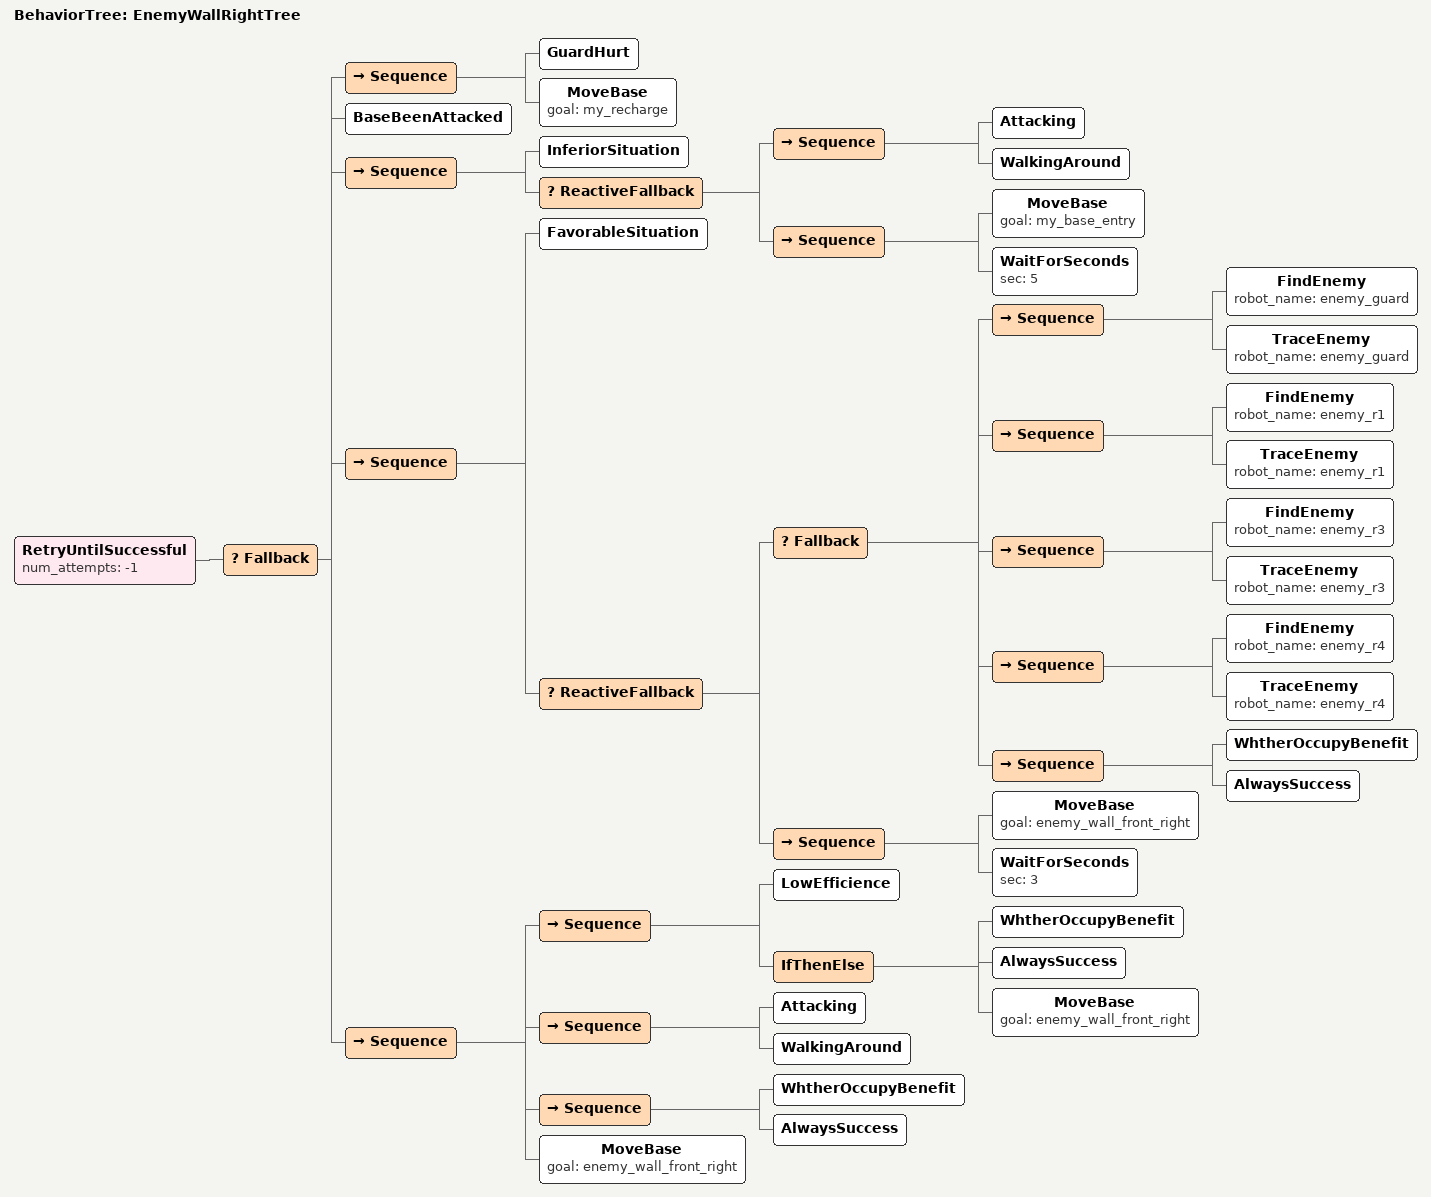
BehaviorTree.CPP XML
<root BTCPP_format="4">

  <BehaviorTree ID="EnemyWallRightTree">
    <RetryUntilSuccessful num_attempts="-1">
      <Fallback>
        <Sequence>
          <GuardHurt/>
          <MoveBase goal="my_recharge"/>
        </Sequence>
        <BaseBeenAttacked/>
        <Sequence>
          <InferiorSituation/>
          <ReactiveFallback>
            <Sequence>
              <Attacking/>
              <WalkingAround/>
            </Sequence>
            <Sequence>
              <MoveBase goal="my_base_entry"/>
              <WaitForSeconds sec="5"/>
            </Sequence>
          </ReactiveFallback>
        </Sequence>
        <Sequence>
          <FavorableSituation/>
          <ReactiveFallback>
            <Fallback>
              <Sequence>
                <FindEnemy robot_name="enemy_guard"/>
                <TraceEnemy robot_name="enemy_guard"/>
              </Sequence>
              <Sequence>
                <FindEnemy robot_name="enemy_r1"/>
                <TraceEnemy robot_name="enemy_r1"/>
              </Sequence>
              <Sequence>
                <FindEnemy robot_name="enemy_r3"/>
                <TraceEnemy robot_name="enemy_r3"/>
              </Sequence>
              <Sequence>
                <FindEnemy robot_name="enemy_r4"/>
                <TraceEnemy robot_name="enemy_r4"/>
              </Sequence>
              <Sequence>
                <WhtherOccupyBenefit/>
                <AlwaysSuccess/>
              </Sequence>
            </Fallback>
            <Sequence>
              <MoveBase goal="enemy_wall_front_right"/>
              <WaitForSeconds sec="3"/>
            </Sequence>
          </ReactiveFallback>
        </Sequence>
        <Sequence>
          <Sequence>
            <LowEfficience/>
            <IfThenElse>
              <WhtherOccupyBenefit/>
              <AlwaysSuccess/>
              <MoveBase goal="enemy_wall_front_right"/>
            </IfThenElse>
          </Sequence>
          <Sequence>
            <Attacking/>
            <WalkingAround/>
          </Sequence>
          <Sequence>
            <WhtherOccupyBenefit/>
            <AlwaysSuccess/>
          </Sequence>
          <MoveBase goal="enemy_wall_front_right"/>
        </Sequence>
      </Fallback>
    </RetryUntilSuccessful>
  </BehaviorTree>

</root>
